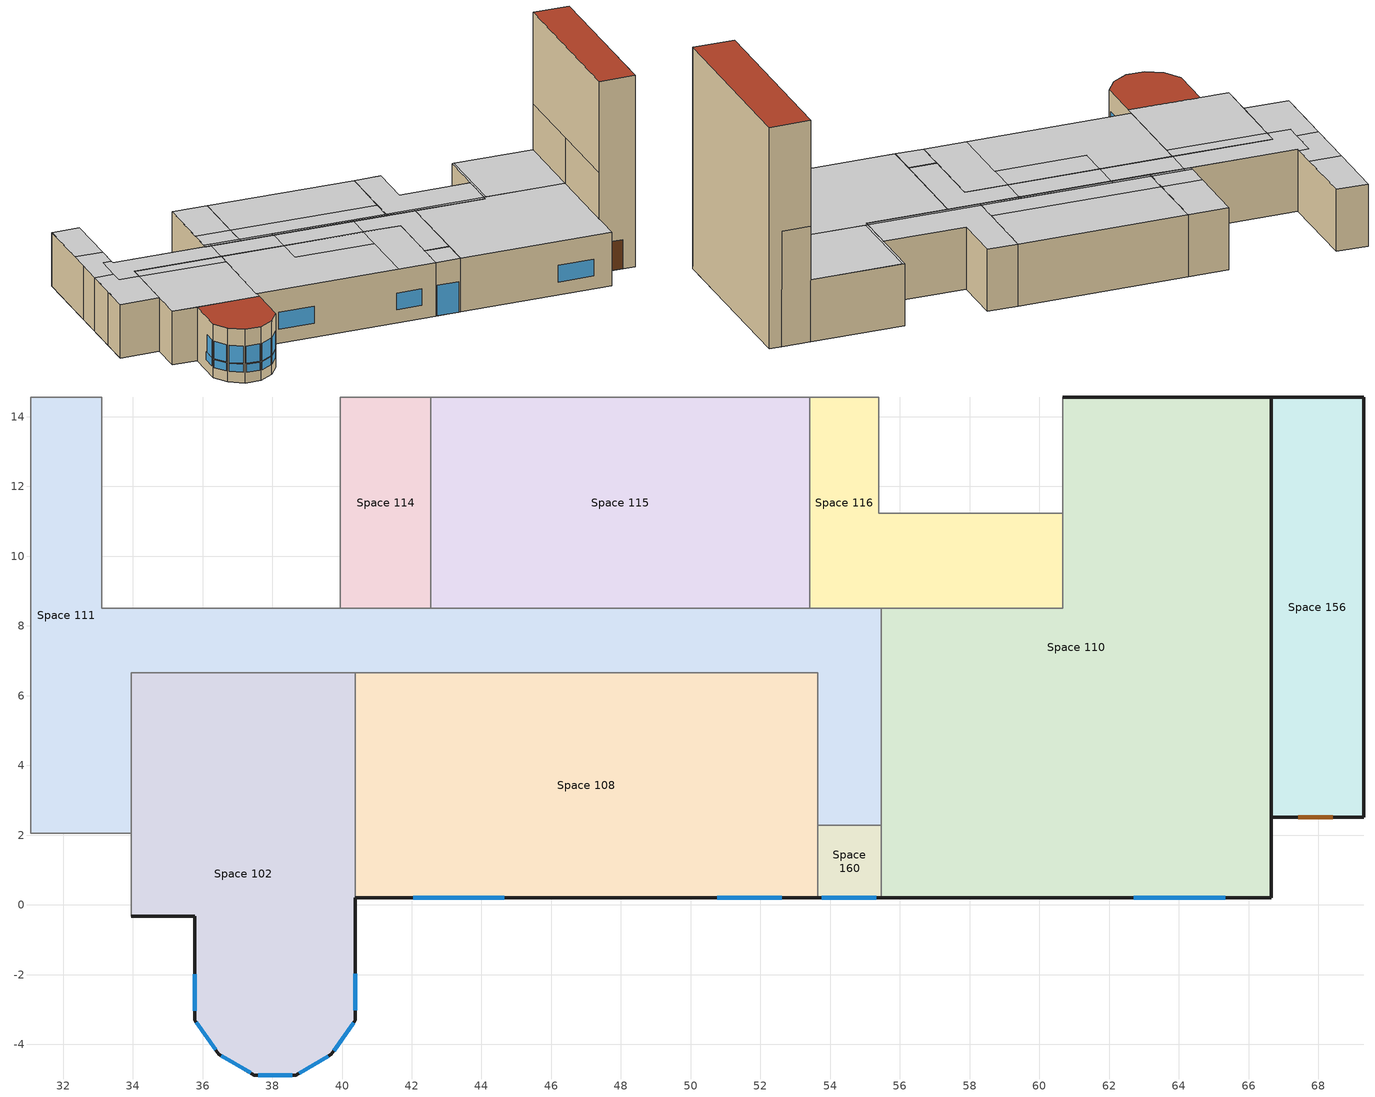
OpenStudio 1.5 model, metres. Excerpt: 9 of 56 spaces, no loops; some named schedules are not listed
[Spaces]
Space 102
 floor ground: 40.38,6.66 40.38,-3.31 39.7,-4.29 38.68,-4.88 37.49,-4.88 36.47,-4.29 35.78,-3.31 35.78,-0.32 33.96,-0.32 33.96,6.66 z0
 wall outside: 33.96,-0.32 35.78,-0.32 35.78,-3.31 36.47,-4.29 37.49,-4.88 38.68,-4.88 39.7,-4.29 40.38,-3.31 40.38,0.2 z0:4.05
 wall to Space 111: 40.38,6.66 33.96,6.66 33.96,2.05 z0:4.05
 wall to Space 108: 40.38,0.2 40.38,6.66 z0:4.05
 wall to Space 104: 33.96,2.05 33.96,-0.32 z0:4.05
 window: 35.82,-3.36 36.38,-4.16 / 35.78,-2.21 35.78,-3.04 z1.47:2.78; 36.54,-4.33 37.39,-4.82 z1.48:2.79; 37.59,-4.88 38.57,-4.88 z1.46:2.77; 38.77,-4.83 39.61,-4.34 / 39.77,-4.19 40.33,-3.39 z1.45:2.76; 35.82,-3.36 36.37,-4.16 z0.8:1.4; 36.54,-4.33 37.38,-4.82 / 35.78,-1.99 35.78,-3.04 z0.81:1.41; 37.6,-4.88 38.58,-4.88 z0.79:1.39; 38.77,-4.83 39.61,-4.34 z0.77:1.37; 39.77,-4.18 40.33,-3.39 z0.76:1.36; 40.38,-3.02 40.38,-1.97 z0.74:1.34; 40.38,-3.02 40.38,-2.19 z1.44:2.75
 ceiling to Space 139: 40.38,5.75 40.38,6.66 33.96,6.66 33.96,5.75 z4.05
 ceiling to Space 132: 40.38,-0.32 40.38,5.75 33.96,5.75 33.96,-0.32 z4.05
 roof outside: 38.68,-4.88 39.7,-4.29 40.38,-3.31 40.38,-0.32 35.78,-0.32 35.78,-3.31 36.47,-4.29 37.49,-4.88 z4.05
Space 108
 floor ground: 53.64,6.66 53.64,0.2 40.38,0.2 40.38,6.66 z0
 wall outside: 40.38,0.2 53.64,0.2 z0:4.05
 wall to Space 111: 53.64,2.29 53.64,6.66 40.38,6.66 z0:4.05
 wall to Space 160: 53.64,0.2 53.64,2.29 z0:4.05
 window: 42.04,0.2 44.66,0.2 z1.06:2.33; 50.77,0.2 52.62,0.2 z1:2.25
 ceiling to Space 135: 50.89,0.2 50.89,4.62 45,4.62 45,6.66 40.38,6.66 40.38,0.2 z4.05
 ceiling to Space 136: 53.64,0.2 53.64,6.66 50.89,6.66 50.89,0.2 z4.05
 ceiling to Space 138: 50.89,4.62 50.89,6.66 45,6.66 45,4.62 z4.05
Space 110
 floor ground: 66.65,14.57 66.65,0.2 55.47,0.2 55.47,8.5 60.67,8.5 60.67,14.57 z0
 wall outside: 55.47,0.2 66.65,0.2 66.65,2.51 / 66.65,14.57 60.67,14.57 z0:4.05
 wall to Space 160: 55.47,2.29 55.47,0.2 z0:4.05
 wall to Space 111: 55.47,8.5 55.47,2.29 z0:4.05
 wall to Space 116: 60.67,11.23 60.67,8.5 55.47,8.5 z0:4.05
 wall to Space 121: 60.67,14.57 60.67,11.23 z0:4.05
 wall to Space 156: 66.65,2.51 66.65,14.57 z0:4.05
 window: 62.71,0.2 65.33,0.2 z0.99:2.26
 ceiling to Space 143: 60.78,8.73 60.78,14.57 60.67,14.57 60.67,8.73 z4.05
 ceiling to Space 136: 66.65,0.2 66.65,8.73 60.67,8.73 60.67,8.5 55.47,8.5 55.47,0.2 z4.05
 ceiling to Space 144: 66.65,8.73 66.65,14.57 60.78,14.57 60.78,8.73 z4.05
Space 111
 floor ground: 33.1,14.57 33.1,8.5 55.47,8.5 55.47,2.29 53.64,2.29 53.64,6.66 33.96,6.66 33.96,2.05 31.07,2.05 31.07,14.57 z0
 wall to Space 160: 53.64,2.29 55.47,2.29 z0:4.05
 wall to Space 104: 31.07,2.05 33.96,2.05 z0:4.05
 wall to Space 103: 31.07,4.3 31.07,2.05 z0:4.05
 wall to Space 112: 31.07,6.74 31.07,4.3 z0:4.05
 wall to Space 107: 31.07,8.73 31.07,6.74 z0:4.05
 wall to Space 120: 31.07,14.57 31.07,14.56 31.07,8.73 z0:4.05
 wall to Space 101: 33.1,14.57 31.07,14.57 z0:4.05
 wall to Space 113: 39.95,8.5 33.1,8.5 33.1,14.57 z0:4.05
 wall to Space 114: 42.55,8.5 39.95,8.5 z0:4.05
 wall to Space 115: 53.41,8.5 42.55,8.5 z0:4.05
 wall to Space 116: 55.47,8.5 53.41,8.5 z0:4.05
 ceiling to Space 132: 33.96,2.05 33.96,5.75 32.46,5.75 32.46,6.74 31.07,6.74 31.07,2.05 z4.05
 ceiling to Space 135: 45,6.66 45,8.5 40.38,8.5 40.38,6.66 z4.05
 ceiling adiabatic (000 Interior Ceiling): 32.46,6.74 32.46,8.73 33.1,8.73 33.1,10.32 31.07,10.32 31.07,6.74 z4.05
 ceiling to Space 139: 33.96,5.75 33.96,6.66 40.38,6.66 40.38,8.5 33.1,8.5 33.1,8.73 32.46,8.73 32.46,5.75 z4.05
 ceiling to Space 138: 50.89,6.66 50.89,8.5 45,8.5 45,6.66 z4.05
 ceiling to Space 136: 55.47,2.29 55.47,8.5 50.89,8.5 50.89,6.66 53.64,6.66 53.64,2.29 z4.05
 ceiling to Space 145: 33.1,10.32 33.1,14.57 31.07,14.57 31.07,10.32 z4.05
Space 114
 floor ground: 39.95,14.57 42.55,14.57 42.55,8.5 39.95,8.5 z0
 wall to Space 113: 39.95,14.57 39.95,8.5 z0:4.05
 wall to Space 101: 42.55,14.57 39.95,14.57 z0:4.05
 wall to Space 115: 42.55,8.5 42.55,14.57 z0:4.05
 ceiling to Space 139: 40.38,8.5 40.38,8.73 39.95,8.73 39.95,8.5 z4.05
 ceiling adiabatic (000 Interior Floor): 42.55,8.73 42.55,10.32 39.95,10.32 39.95,8.73 z4.05
 ceiling to Space 135: 42.55,8.5 42.55,8.73 40.38,8.73 40.38,8.5 z4.05
 ceiling to Space 145: 42.55,10.32 42.55,14.57 39.95,14.57 39.95,10.32 z4.05
Space 115
 floor ground: 53.41,14.57 53.41,8.5 42.55,8.5 42.55,14.57 z0
 wall to Space 101: 53.41,14.57 42.55,14.57 z0:4.05
 wall to Space 116: 53.41,8.5 53.41,14.57 z0:4.05
 ceiling adiabatic (000 Interior Ceiling): 53.41,8.73 53.41,10.32 42.55,10.32 42.55,8.73 z4.05
 ceiling to Space 145: 53.41,10.32 53.41,14.57 42.55,14.57 42.55,10.32 z4.05
 ceiling to Space 136: 53.41,8.5 53.41,8.73 50.89,8.73 50.89,8.5 z4.05
 ceiling to Space 138: 50.89,8.5 50.89,8.73 45,8.73 45,8.5 z4.05
 ceiling to Space 135: 45,8.5 45,8.73 42.55,8.73 42.55,8.5 z4.05
Space 116
 floor ground: 55.4,14.57 55.4,11.23 60.67,11.23 60.67,8.5 53.41,8.5 53.41,14.57 z0
 wall to Space 101: 55.4,14.57 53.41,14.57 z0:4.05
 wall to Space 121: 60.67,11.23 55.4,11.23 55.4,14.57 z0:4.05
 ceiling to Space 136: 60.67,8.5 60.67,8.73 53.41,8.73 53.41,8.5 z4.05
 ceiling to Space 143: 60.67,8.73 60.67,11.23 55.4,11.23 55.4,14.57 53.41,14.57 53.41,8.73 z4.05
Space 156
 floor ground: 66.65,14.57 69.3,14.57 69.3,2.51 66.65,2.51 z0
 wall outside: 66.65,14.57 66.65,2.51 z7.56:14.48; 66.65,2.51 69.3,2.51 69.3,14.57 z0:14.48; 68.52,14.57 66.65,14.57 z0:7.56; 69.3,14.57,14.48 69.3,14.57,0 68.52,14.57,0 68.52,14.57,7.56 66.65,14.57,7.56 66.65,14.57,14.48
 wall to Space 144: 66.65,14.57 66.65,8.73 z4.05:7.56
 wall to Space 136: 66.65,8.73 66.65,2.51 z4.05:7.56
 door: 67.43,2.51 68.41,2.51 z0:2.2
 roof outside: 69.3,2.51 69.3,14.57 66.65,14.57 66.65,2.51 z14.48
Space 160
 floor ground: 55.47,2.29 55.47,0.2 53.64,0.2 53.64,2.29 z0
 wall outside: 53.64,0.2 55.47,0.2 z0:4.05
 window: 53.75,0.2 55.32,0.2 z0:2.32
 ceiling to Space 136: 55.47,0.2 55.47,2.29 53.64,2.29 53.64,0.2 z4.05
[Site]
Site 1: Latitude {deg}=53.53; Longitude {deg}=-114.1; Time Zone {hr}=-7; Elevation {m}=723
[Building]
005 Hangar 4: North Axis {deg}=-15; Nominal Floor to Floor Height {m}=3; Default Construction Set=Vintage 4; Default Schedule Set=NRCan Cold Lake Default Schedule Set
[ClimateZones]
Climate Zone Institution Name 1=ASHRAE; Climate Zone Document Name 1=ANSI/ASHRAE Standard 169; Climate Zone Document Year 1=2006; Climate Zone Institution Name 2=CEC; Climate Zone Document Name 2=California Climate Zone Descriptions; Climate Zone Document Year 2=1995
[SizingPeriod:DesignDay] Barometric Pressure {Pa}=92936; Wind Direction {deg}=180; Sky Clearness=0; Rain Indicator=0; Snow Indicator=0; Day of Month=21; Daylight Saving Time Indicator=0; Dry-Bulb Temperature Range Modifier Type=DefaultMultipliers
Name | Maximum Dry-Bulb Temperature {C} | Daily Dry-Bulb Temperature Range {deltaC} | Humidity Indicating Conditions at Maximum Dry-Bulb {BasedOnField A3} | Wind Speed {m/s} | Month | Day Type | Humidity Indicating Type | Solar Model Indicator | ASHRAE Taub | ASHRAE Taud
Edmonton Stony Plain Ann Clg .4% Condns WB=>MDB | 25.3 | 12 | 19 | 3.8 | 7 | SummerDesignDay | Wetbulb | ASHRAETau | 0.353 | 2.369
Edmonton Stony Plain Ann Hum_n 99.6% Condns DP=>MCDB | -32.4 | 0 | -37.7 | 1.9 | 1 | WinterDesignDay | Dewpoint | ASHRAEClearSky
Edmonton Stony Plain Ann Clg .4% Condns DP=>MDB | 22.6 | 12 | 16.5 | 3.8 | 7 | SummerDesignDay | Dewpoint | ASHRAETau | 0.353 | 2.369
Edmonton Stony Plain Ann Clg .4% Condns DB=>MWB | 27.5 | 12 | 17.6 | 3.8 | 7 | SummerDesignDay | Wetbulb | ASHRAETau | 0.353 | 2.369
[Construction]
000 ExtSlabCarpet 4in ClimateZone 1-8: MAT-CC05 4 HW CONCRETE, CP02 CARPET PAD
000 Interior Ceiling: 000 M11 100mm lightweight concrete, 000 F05 Ceiling air space resistance, 000 F16 Acoustic tile
000 Interior Floor: 000 F16 Acoustic tile, 000 F05 Ceiling air space resistance, 000 M11 100mm lightweight concrete
000 Interior Wall: 000 G01a 19mm gypsum board, 000 F04 Wall air space resistance, 000 G01a 19mm gypsum board
Vintage 4 Door R4: Vintage 4 Door mtl R4
Vintage 4 wall R8: Vintage 4 Wall mtl R8
Vintage 4 Roof R12: Vintage 4 Roof mtl R12
Vintage 4 Window R1.6: Vintage 4 Windows R1.6
[Material]
Name | Roughness | Thickness | Conductivity | Density | Specific Heat | Thermal Absorptance | Solar Absorptance | Visible Absorptance
000 F16 Acoustic tile | MediumSmooth | 0.0191 | 0.06 | 368 | 590
000 G01a 19mm gypsum board | MediumSmooth | 0.019 | 0.16 | 800 | 1090
000 M11 100mm lightweight concrete | MediumRough | 0.1016 | 0.53 | 1280 | 840
MAT-CC05 4 HW CONCRETE | Rough | 0.1016 | 1.311 | 2240 | 836.8 | 0.9 | 0.7 | 0.7
Vintage 4 Door mtl R4 | MediumRough | 0.03169 | 0.045 | 265 | 836.8 | 0.9 | 0.7 | 0.7
Vintage 4 Roof mtl R12 | MediumRough | 0.095745 | 0.045 | 265 | 836.8 | 0.9 | 0.7 | 0.7
Vintage 4 Wall mtl R8 | MediumRough | 0.06338 | 0.045 | 265 | 836.8 | 0.9 | 0.7 | 0.7
[Material:AirGap]
Name | Thermal Resistance
000 F04 Wall air space resistance | 0.15
000 F05 Ceiling air space resistance | 0.18
[Material:NoMass]
CP02 CARPET PAD: Roughness=VeryRough; Thermal Resistance=0.2165; Thermal Absorptance=0.9; Solar Absorptance=0.7; Visible Absorptance=0.8
[DefaultConstructionSet]
Vintage 4: Default Exterior Surface Constructions=Default Surface Constructions 1; Default Interior Surface Constructions=Default Surface Constructions 2; Default Ground Contact Surface Constructions=Default Surface Constructions 3; Default Exterior SubSurface Constructions=Default Sub Surface Constructions 1; Default Interior SubSurface Constructions=Default Sub Surface Constructions 2
[DefaultSurfaceConstructions]
Name | Floor Construction | Wall Construction | Roof Ceiling Construction
Default Surface Constructions 1 | 000 ExtSlabCarpet 4in ClimateZone 1-8 | Vintage 4 wall R8 | Vintage 4 Roof R12
Default Surface Constructions 2 | 000 Interior Floor | 000 Interior Wall | 000 Interior Ceiling
Default Surface Constructions 3 | 000 ExtSlabCarpet 4in ClimateZone 1-8 | 000 ExtSlabCarpet 4in ClimateZone 1-8 | 000 ExtSlabCarpet 4in ClimateZone 1-8
[DefaultSubSurfaceConstructions]
Name | Fixed Window Construction | Operable Window Construction | Door Construction | Glass Door Construction
Default Sub Surface Constructions 1 | Vintage 4 Window R1.6 | Vintage 4 Window R1.6 | Vintage 4 Door R4 | Vintage 4 Window R1.6
Default Sub Surface Constructions 2
[WindowMaterial:SimpleGlazingSystem]
Vintage 4 Windows R1.6: U-Factor {W/m2-K}=3.549; Solar Heat Gain Coefficient=0.6; Visible Transmittance=0.7
[ElectricEquipment:Definition] Design Level Calculation Method=Watts/Area
Name | Watts per Space Floor Area {W/m2} | Fraction Radiant
MNECB-Office type 1-sched-A-eq_elec_def | 7.5 | 0
MNECB-Electrical/Electronic-sched-C-eq_elec_def; MNECB-Welding-sched-C-eq_elec_def | 10 | 0
MNECB-Corridors-sched-*-eq_elec_def; MNECB-Active Stairway-sched-*-eq_elec_def; MNECB-Inactive Storage-sched-E-eq_elec_def | 0 | 0
MNECB-Recreation/Lounge-sched-B-eq_elec_def | 1
[Lights:Definition] Design Level Calculation Method=Watts/Area
Name | Watts per Space Floor Area {W/m2}
MNECB-Office-1-sched-A-lights_def | 19.4
MNECB-Electrical/Electronic-sched-C-lights_def | 26.9
MNECB-Corridors-sched-*-lights_def | 8.6
MNECB-Active Stairway-sched-*-lights_def | 6.5
MNECB-Recreation/Lounge-sched-B-lights_def | 7.5
MNECB-Welding-sched-C-lights_def | 12.9
MNECB-Inactive Storage-sched-E-lights_def | 3.2
[People:Definition] Number of People Calculation Method=Area/Person; Fraction Radiant=0.3
Name | Space Floor Area per Person {m2/person}
MNECBModified-Office-1-sched-A-people_def | 29
MNECBModified-Electrical/Electronic-sched-C-people_def | 43
MNECBModified-Corridors-sched-*-people_def; MNECBModified-Active Stairway-sched-*-people_def | 146
MNECBModified-Recreation-Lounge-sched-B-people_def | 15
MNECBModified-Welding-sched-C-people_def | 44
MNECBModified-Inactive Storage-sched-E-people_def | 2720
[ThermostatSetpoint:DualSetpoint] Heating Setpoint Temperature Schedule=NRCan Default Heating Setpoint
Name | Cooling Setpoint Temperature Schedule
Thermostat Setpoint Dual Setpoint 3; Thermostat Setpoint Dual Setpoint 4; Thermostat Setpoint Dual Setpoint 5; Thermostat Setpoint Dual Setpoint 6; Thermostat Setpoint Dual Setpoint 8; Thermostat Setpoint Dual Setpoint 9; Thermostat Setpoint Dual Setpoint 12 | NRCan - Default Cooling Setpoint
Thermostat Setpoint Dual Setpoint 49 | NRCan Default Cooling Setpoint (No AC)
[DesignSpecification:OutdoorAir]
Name | Outdoor Air Flow per Person {m3/s-person} | Outdoor Air Flow per Floor Area {m3/s-m2}
MNECBPerPerson-Office Category 1-A-oa | 0.01 | 0
MNECBPerPerson-Electrical/Electronic-C-oa | 0.0375 | 0
MNECBPerPerson-Corridors-*-oa; MNECBPerPerson-Active Stairway-*-oa | 0.025 | 0
MNECBPerPerson-Recreation/Lounge-B-oa | 0.03 | 0
MNECBPerPerson-Welding-C-oa | 0.15 | 0
MNECBPerPerson-InActive Storage-E-oa | 0.4375 | 0.00025
[BuildingStory] Nominal Z Coordinate {m}=0
Name | Nominal Floor to Floor Height {m}
Building Story 1 | 17.534
Building Story 4 | 7.56
[Space]
Name | Space Type | Building Story | Thermal Zone
Space 102 | Office Category 1 | Building Story 1 | MF11-Offices
Space 108 | Shop-Electrical/Electronic | Building Story 1 | MF15-Workshops
Space 110 | Shop-Welding | Building Story 1 | MF18-Workshop
Space 111 | Service and Common-Corridors | Building Story 1 | MF21-Corridor
Space 114 | Assembly-Recreation/Lounge | Building Story 1 | MF13-Lounge
Space 115 | Office Category 1 | Building Story 1 | MF14-Offices
Space 116 | Service and Common-Active Stairway | Building Story 1 | MF17-Stairs
Space 156 | Storage/Warehouse-InActive Storage | Building Story 4 | MF-DS1
Space 160 | Service and Common-Corridors | Building Story 1 | MF19-Corridor
[SpaceType] Default Schedule Set=NRCan Cold Lake Default Schedule Set
Name | Design Specification Outdoor Air Object
Office Category 1 | MNECBPerPerson-Office Category 1-A-oa
Shop-Electrical/Electronic | MNECBPerPerson-Electrical/Electronic-C-oa
Service and Common-Corridors | MNECBPerPerson-Corridors-*-oa
Service and Common-Active Stairway | MNECBPerPerson-Active Stairway-*-oa
Assembly-Recreation/Lounge | MNECBPerPerson-Recreation/Lounge-B-oa
Shop-Welding | MNECBPerPerson-Welding-C-oa
Storage/Warehouse-InActive Storage | MNECBPerPerson-InActive Storage-E-oa
[People]
Name | People Definition | Space or SpaceType
People 53 | MNECBModified-Office-1-sched-A-people_def | Office Category 1
People 24 | MNECBModified-Electrical/Electronic-sched-C-people_def | Shop-Electrical/Electronic
People 21 | MNECBModified-Corridors-sched-*-people_def | Service and Common-Corridors
People 2 | MNECBModified-Active Stairway-sched-*-people_def | Service and Common-Active Stairway
People 64 | MNECBModified-Recreation-Lounge-sched-B-people_def | Assembly-Recreation/Lounge
People 88 | MNECBModified-Welding-sched-C-people_def | Shop-Welding
People 34 | MNECBModified-Inactive Storage-sched-E-people_def | Storage/Warehouse-InActive Storage
[Lights]
Name | Lights Definition | Space or SpaceType
Lights 53 | MNECB-Office-1-sched-A-lights_def | Office Category 1
Lights 24 | MNECB-Electrical/Electronic-sched-C-lights_def | Shop-Electrical/Electronic
Lights 21 | MNECB-Corridors-sched-*-lights_def | Service and Common-Corridors
Lights 1 | MNECB-Active Stairway-sched-*-lights_def | Service and Common-Active Stairway
Lights 64 | MNECB-Recreation/Lounge-sched-B-lights_def | Assembly-Recreation/Lounge
Lights 87 | MNECB-Welding-sched-C-lights_def | Shop-Welding
Lights 34 | MNECB-Inactive Storage-sched-E-lights_def | Storage/Warehouse-InActive Storage
[ElectricEquipment]
Name | Electric Equipment Definition | Space or SpaceType
Electric Equipment 54 | MNECB-Office type 1-sched-A-eq_elec_def | Office Category 1
Electric Equipment 25 | MNECB-Electrical/Electronic-sched-C-eq_elec_def | Shop-Electrical/Electronic
Electric Equipment 22 | MNECB-Corridors-sched-*-eq_elec_def | Service and Common-Corridors
Electric Equipment 2 | MNECB-Active Stairway-sched-*-eq_elec_def | Service and Common-Active Stairway
Electric Equipment 65 | MNECB-Recreation/Lounge-sched-B-eq_elec_def | Assembly-Recreation/Lounge
Electric Equipment 88 | MNECB-Welding-sched-C-eq_elec_def | Shop-Welding
Electric Equipment 35 | MNECB-Inactive Storage-sched-E-eq_elec_def | Storage/Warehouse-InActive Storage
[ThermalZone] Use Ideal Air Loads=No
Name | Thermostat
MF11-Offices | Thermostat Setpoint Dual Setpoint 3
MF13-Lounge | Thermostat Setpoint Dual Setpoint 4
MF14-Offices | Thermostat Setpoint Dual Setpoint 5
MF15-Workshops | Thermostat Setpoint Dual Setpoint 6
MF17-Stairs | Thermostat Setpoint Dual Setpoint 49
MF18-Workshop | Thermostat Setpoint Dual Setpoint 8
MF19-Corridor | Thermostat Setpoint Dual Setpoint 9
MF21-Corridor | Thermostat Setpoint Dual Setpoint 12
MF-DS1
[DefaultScheduleSet]
NRCan Cold Lake Default Schedule Set: Hours of Operation Schedule=NRCan - Cold Lake - Default Fans; Number of People Schedule=NRCan - Cold Lake - Default People; People Activity Level Schedule=NRCan - Cold Lake - Default Activity; Lighting Schedule=NRCan - Cold Lake - Default Lights; Electric Equipment Schedule=NRCan - Cold Lake - Default Equip; Hot Water Equipment Schedule=NRCan - Cold Lake - Default Hot Water
[SpaceInfiltration:DesignFlowRate] Schedule=Always On; Design Flow Rate Calculation Method=Flow/ExteriorArea; Design Flow Rate {m3/s}=0; Flow per Space Floor Area {m3/s-m2}=0; Flow per Exterior Surface Area {m3/s-m2}=0.0008
Name | Space or SpaceType
Space Infiltration Design Flow Rate 3 | Assembly-Recreation/Lounge
Space Infiltration Design Flow Rate 5 | Office Category 1
Space Infiltration Design Flow Rate 6 | Service and Common-Active Stairway
Space Infiltration Design Flow Rate 7 | Service and Common-Corridors
Space Infiltration Design Flow Rate 9 | Shop-Electrical/Electronic
Space Infiltration Design Flow Rate 12 | Shop-Welding
Space Infiltration Design Flow Rate 15 | Storage/Warehouse-InActive Storage
[Schedule:Ruleset]
Name | Default Day Schedule | Summer Design Day Schedule | Winter Design Day Schedule
Always On | Always On Default Schedule | Always On Summer Design Day | Always On Winter Design Day
NRCan - Cold Lake - Default Lights | Schedule Day 6
NRCan - Cold Lake - Default Hot Water | Schedule Day 15
NRCan - Cold Lake - Default Equip | Schedule Day 25
NRCan - Cold Lake - Default Fans | Schedule Day 28
NRCan - Cold Lake - Default People | Schedule Day 31
NRCan - Cold Lake - Default Activity | Schedule Day 39
NRCan Default Heating Setpoint | Schedule Day 41 | Schedule Day 43 | Schedule Day 44
NRCan Default Cooling Setpoint (No AC) | Schedule Day 42 | Schedule Day 46 | Schedule Day 47
NRCan - Default Cooling Setpoint | Schedule Day 48 | Schedule Day 50 | Schedule Day 51
[Schedule:Day]
Always On Default Schedule; Always On Winter Design Day; Always On Summer Design Day; Schedule Day 28: 24, 0, 1
Schedule Day 6: 7, 0, 0.05, 16, 0, 1, 24, 0, 0.05
Schedule Day 31: 24, 0, 0
Schedule Day 39: 24, 0, 120
Schedule Day 41: 24, 0, 21
Schedule Day 43; Schedule Day 44: 24, 0, 20
Schedule Day 42; Schedule Day 46; Schedule Day 47: 24, 0, 32
Schedule Day 48; Schedule Day 50; Schedule Day 51: 24, 0, 24
[Schedule:Rule]
Name | Schedule Ruleset | Rule Order | Day Schedule | Apply Sunday | Apply Saturday | Apply Monday | Apply Tuesday | Apply Wednesday | Apply Thursday | Apply Friday | Date Specification Type | Start Month | Start Day | End Month | End Day
SS 3 | NRCan - Cold Lake - Default Fans | 1 | Schedule Day 29 | Yes | Yes
M-F 2 | NRCan - Cold Lake - Default Fans | 0 | Schedule Day 30 |  |  | Yes | Yes | Yes | Yes | Yes
Schedule Rule 1 | NRCan - Cold Lake - Default People | 1 | Schedule Day 32 | Yes | Yes
M-F 3 | NRCan - Cold Lake - Default People | 0 | Schedule Day 38 |  |  | Yes | Yes | Yes | Yes | Yes
Schedule Rule 2 | NRCan Default Cooling Setpoint (No AC) | 0 | Schedule Day 45 | Yes | Yes | Yes | Yes | Yes | Yes | Yes | DateRange | 1 | 1 | 12 | 31
Schedule Rule 3 | NRCan - Default Cooling Setpoint | 2 | Schedule Day 49 | Yes | Yes | Yes | Yes | Yes | Yes | Yes | DateRange | 10 | 1 | 12 | 31
Schedule Rule 4 | NRCan - Default Cooling Setpoint | 1 | Schedule Day 52 | Yes | Yes | Yes | Yes | Yes | Yes | Yes | DateRange | 1 | 1 | 4 | 30
Schedule Rule 5 | NRCan - Default Cooling Setpoint | 0 | Schedule Day 53 | Yes | Yes | Yes | Yes | Yes | Yes | Yes | DateRange | 5 | 1 | 9 | 30
Schedule Rule 6 | NRCan Default Heating Setpoint | 0 | Schedule Day 54 | Yes | Yes | Yes | Yes | Yes | Yes | Yes
